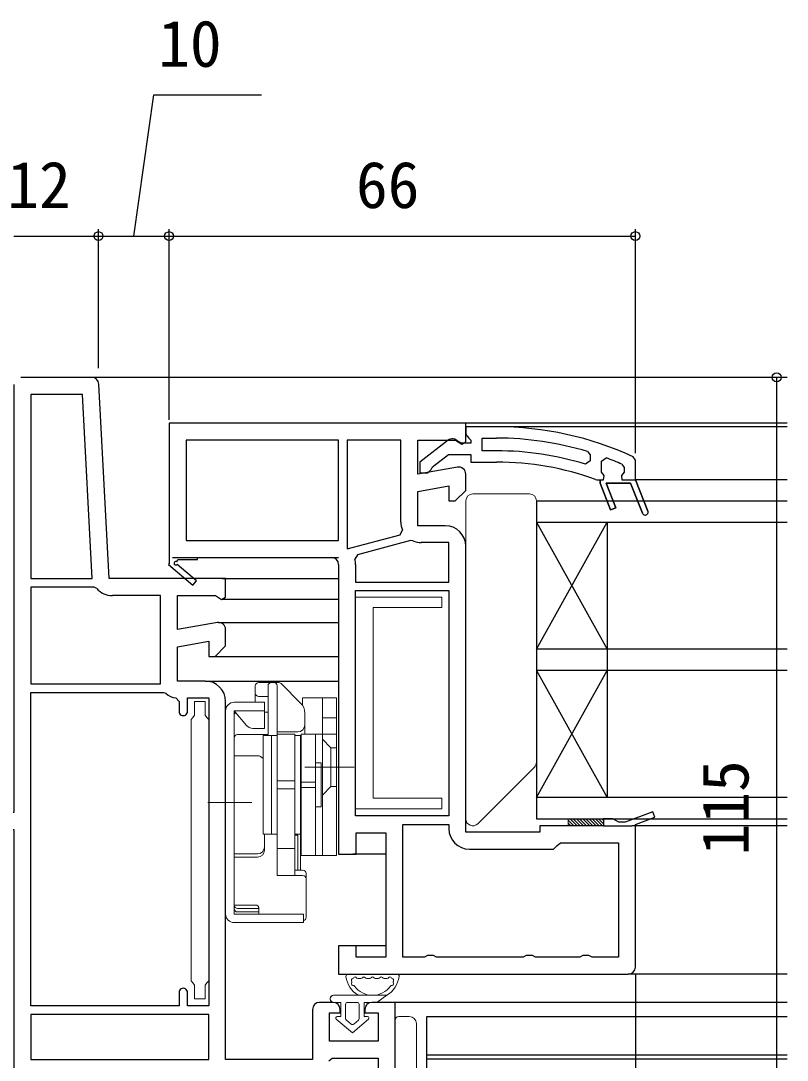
# Model space of a CAD drawing. Units: millimetres, scale not verified. Extents: x -525 to 525, y -783 to 779.
# Drawn here: x 61.2 to 169.7, y 279.6 to 426.8 of the extents above; entities that cross this region are included whole.
import ezdxf
from ezdxf.enums import TextEntityAlignment as Align

# ---------------------------------------------------------------- set-up
doc = ezdxf.new("R2010")
doc.units = ezdxf.units.MM
doc.header["$LTSCALE"] = 4
for name, color, linetype in [('0-3_YKK_11', 7, 'Continuous'), ('0-4_YKK_12', 2, 'Continuous'), ('0-7_YKK_D', 6, 'Continuous')]:
    doc.layers.add(name, color=color, linetype=linetype)
doc.layers.add('0-5_YKK_13', color=4, linetype='Continuous', lineweight=18)
doc.styles.add('ＭＳ ゴシック', font='')
doc.styles.get('ＭＳ ゴシック').set_extended_font_data('MS Gothic')

msp = doc.modelspace()

# ---------------------------------------------------------------- linework, layer by layer
at = {"layer": '0-3_YKK_11'}
for p, q in [((71.292, 376.301), (61.241, 376.301)), ((82.741, 350.801), (86.241, 350.801)), ((108.641, 349.801), (108.641, 347.301)), ((143.741, 312.801), (147.741, 312.801)), ((105.441, 287.801), (103.541, 287.801))]:
    msp.add_line(p, q, dxfattribs=at)
for points in [[(89.067, 341.586), (83.441, 340.594), (83.441, 345.401), (88.797, 345.401), (89.665, 344.859), (90.241, 345.178), (90.241, 347.801), (73.734, 347.801), (72.29, 375.353)], [(60.241, 375.301), (60.241, 314.701), (32.241, 314.701), (32.241, 311.301), (34.141, 311.301), (34.641, 311.801), (35.141, 312.301), (60.241, 312.301), (60.241, 261.301), (61.741, 261.301), (61.741, 248.801), (60.241, 248.801), (60.241, 246.301), (64.241, 246.301), (64.241, 261.301), (116.241, 261.301), (116.241, 263.101), (114.241, 263.101), (114.241, 287.801), (110.941, 287.801)], [(124.241, 369.801), (82.241, 369.801), (82.241, 349.935), (82.163, 349.801), (85.582, 346.897), (86.1, 347.506), (83.38, 349.817)], [(123.067, 363.586), (117.441, 362.594), (117.441, 367.401), (122.797, 367.401), (123.665, 366.859), (124.241, 367.179), (124.241, 369.801)], [(128.608, 369.305), (124.241, 369.305), (124.241, 368.205), (124.678, 367.709), (124.941, 367.411), (124.941, 367.005), (123.541, 367.005), (123.141, 367.205)], [(107.441, 367.401), (107.441, 352.022), (114.925, 354.028), (115.258, 354.7)], [(115.041, 355.801), (115.041, 367.401), (107.441, 367.401)], [(121.724, 367.392), (117.741, 364.28), (117.741, 362.805), (118.842, 362.805), (119.341, 363.28), (119.533, 363.65), (121.779, 365.405), (124.941, 365.405), (124.941, 364.305), (128.608, 364.305)], [(128.608, 365.905), (126.541, 365.905), (126.541, 367.705), (128.608, 367.705)], [(141.486, 365.796), (141.841, 365.318), (141.841, 364.481), (141.193, 364.004)], [(146.34, 364.01), (146.641, 363.552), (146.641, 362.879), (146.266, 362.395), (146.341, 361.805), (148.241, 361.805), (150.012, 357.353), (148.241, 361.805), (148.241, 364.587), (147.951, 365.04)], [(149.269, 357.057), (147.579, 361.305), (144.102, 361.305), (145.476, 357.853), (144.732, 357.557), (143.241, 361.305), (143.241, 361.805), (143.741, 361.805), (143.816, 362.395), (143.441, 362.879), (143.441, 362.905), (143.441, 364.44), (144.115, 364.909)], [(121.341, 355.301), (117.441, 355.301), (117.441, 360.157), (121.841, 360.933), (121.841, 358.801), (122.741, 358.801), (124.241, 360.301), (124.241, 362.601)], [(142.623, 361.835), (142.794, 361.805), (143.241, 361.805), (143.241, 361.305), (144.732, 357.557), (145.476, 357.853), (144.102, 361.305), (147.579, 361.305), (149.269, 357.057)], [(116.75, 353.157), (116.415, 353.184), (108.909, 351.173), (108.551, 350.576)], [(108.641, 347.301), (121.841, 347.301), (121.841, 352.901), (117.941, 352.901)], [(148.241, 292.801), (148.241, 312.99), (150.982, 314.027), (150.699, 314.776), (146.801, 313.301), (145.907, 313.301), (145.474, 313.551), (145.041, 313.801), (143.741, 313.801), (143.741, 312.801), (134.741, 312.801), (134.741, 311.901), (124.241, 311.901), (124.241, 352.401)], [(83.315, 350.196), (83.491, 350.501), (86.241, 350.501), (86.241, 350.801), (105.241, 350.801)], [(106.241, 349.801), (106.241, 308.801), (108.741, 308.801), (108.741, 311.801), (112.941, 311.801), (112.941, 294.201), (108.741, 294.201), (108.741, 295.801), (106.241, 295.801), (106.241, 291.801), (147.241, 291.801)], [(71.998, 346.424), (71.617, 346.601), (62.641, 346.601), (62.641, 332.901)], [(62.641, 332.901), (81.041, 332.901), (81.041, 345.401), (74.209, 345.401)], [(87.341, 333.301), (83.441, 333.301), (83.441, 338.157), (87.841, 338.933), (87.841, 336.801), (88.741, 336.801), (90.241, 338.301), (90.241, 340.601)], [(62.641, 287.301), (62.641, 331.701), (81.441, 331.701), (81.786, 331.563)], [(83.192, 330.914), (83.641, 330.417), (83.641, 329.001)], [(84.841, 329.001), (84.841, 330.901), (87.841, 330.901), (87.841, 287.301), (84.841, 287.301), (84.841, 289.201)], [(102.541, 286.801), (102.541, 279.701), (90.241, 279.701), (90.241, 330.401)], [(115.341, 294.201), (115.341, 313.001), (121.841, 313.001), (121.841, 312.401)], [(124.741, 309.501), (136.646, 309.501), (137.143, 309.951), (137.641, 310.401), (145.841, 310.401), (145.841, 294.201), (142.107, 294.201), (141.674, 294.451), (140.808, 294.451), (140.375, 294.201), (134.107, 294.201), (133.674, 294.451), (132.808, 294.451), (132.375, 294.201), (120.107, 294.201), (119.674, 294.451), (118.808, 294.451), (118.375, 294.201), (115.341, 294.201)], [(83.641, 289.201), (83.641, 287.301), (62.641, 287.301)], [(109.941, 286.801), (109.941, 286.301), (111.841, 286.301), (111.841, 282.301), (104.941, 282.301), (104.941, 286.301), (106.441, 286.301), (106.441, 286.801)], [(104.859, 279.519), (105.345, 279.901), (111.841, 279.901), (111.841, 263.701)]]:
    msp.add_lwpolyline(points, dxfattribs=at)
for points in [[(71.331, 347.801), (69.963, 373.901), (62.641, 373.901), (62.641, 347.801)], [(84.641, 353.201), (106.241, 353.201), (106.241, 367.401), (84.641, 367.401)], [(121.841, 346.101), (121.841, 314.201), (108.641, 314.201), (108.641, 346.101)], [(62.641, 279.701), (87.841, 279.701), (87.841, 286.101), (62.641, 286.101)]]:
    msp.add_lwpolyline(points, close=True, dxfattribs=at)
for centre, radius, start, end in [((71.292, 375.301), 1, 3.00003, 90), ((128.608, 323.305), 46, 65.13402, 89.99999), ((122.341, 366.605), 1, 36.86989, 128.08672), ((128.608, 323.305), 44.4, 73.13981, 90.00001), ((128.608, 323.305), 42.6, 72.81723, 90.00001), ((123.241, 362.601), 1, 0.00002, 100.00001), ((128.608, 323.305), 41, 70.01112, 90.00001), ((128.608, 323.305), 44.4, 66.46078, 69.55779), ((149.641, 357.205), 0.4, 201.69939, 21.69941), ((149.641, 357.205), 0.4, 201.69939, 21.69941), ((117.941, 355.801), 2.9, 180.00001, 202.31385), ((121.341, 352.401), 2.9, 0.00001, 89.99999), ((117.941, 355.801), 2.9, 245.74737, 270.00004), ((105.241, 349.801), 1, 0.00001, 89.99999), ((105.241, 349.801), 3.4, 0.00002, 13.17387), ((83.19, 349.979), 0.25, 60, 319.64299), ((74.209, 348.301), 2.9, 220.32022, 270.00001), ((89.241, 340.601), 1, 360, 99.99998), ((87.341, 330.401), 2.9, 0.00001, 89.99999), ((83.441, 333.301), 2.4, 226.39716, 264.0622), ((84.241, 329.001), 0.6, 179.99999, 0.00001), ((124.741, 312.401), 2.9, 180.00001, 269.99999), ((147.241, 292.801), 1, 270.00001, 359.99999), ((84.241, 289.201), 0.6, 359.99999, 180.00001), ((103.541, 286.801), 1, 90.00001, 179.99999), ((105.441, 286.801), 1, 0.00001, 89.99999), ((110.941, 286.801), 1, 90.00001, 179.99999)]:
    msp.add_arc(centre, radius, start, end, dxfattribs=at)
at = {"layer": '0-4_YKK_12'}
for p, q in [((169.741, 376.301), (71.292, 376.301)), ((169.741, 369.801), (123.767, 369.801)), ((169.741, 369.305), (128.608, 369.305)), ((169.741, 361.805), (148.241, 361.805)), ((134.241, 358.801), (169.741, 358.801)), ((134.241, 358.801), (134.241, 313.806)), ((134.241, 355.801), (169.741, 355.801)), ((134.241, 355.801), (144.241, 337.801)), ((134.241, 337.801), (144.241, 355.801)), ((144.241, 355.801), (144.241, 316.801)), ((89.741, 350.801), (106.241, 350.801)), ((89.741, 347.801), (106.241, 347.801)), ((89.741, 344.901), (106.241, 344.901)), ((89.241, 341.601), (106.241, 341.601)), ((169.741, 337.801), (134.241, 337.801)), ((88.534, 336.801), (106.241, 336.801)), ((169.741, 334.801), (134.241, 334.801)), ((134.241, 316.801), (144.241, 334.801)), ((134.241, 334.801), (144.241, 316.801)), ((87.341, 333.301), (106.241, 333.301)), ((169.741, 316.801), (134.241, 316.801)), ((134.241, 313.806), (169.741, 313.805)), ((169.741, 312.801), (147.741, 312.801)), ((112.928, 308.802), (108.241, 308.802)), ((112.94, 295.801), (108.241, 295.801)), ((169.741, 291.801), (147.241, 291.801)), ((169.741, 287.801), (113.741, 287.801)), ((169.741, 280.301), (118.741, 280.301)), ((118.741, 279.801), (169.741, 279.801))]:
    msp.add_line(p, q, dxfattribs=at)
msp.add_lwpolyline([(118.741, 270.301), (118.741, 285.801), (169.741, 285.801)], dxfattribs=at)
at = {"layer": '0-5_YKK_13'}
for p, q in [((125.241, 359.801), (133.241, 359.801)), ((124.241, 358.801), (124.241, 313.801)), ((134.241, 321.801), (134.241, 358.801)), ((97.734, 333.101), (94.941, 333.101)), ((97.734, 333.101), (94.941, 333.101)), ((100.855, 330.187), (98.087, 332.955)), ((100.855, 330.187), (98.087, 332.955)), ((94.441, 330.301), (94.441, 332.601)), ((94.441, 330.301), (94.441, 332.601)), ((96.241, 325.734), (96.241, 332.601)), ((96.241, 325.734), (96.241, 332.601)), ((97.541, 325.801), (97.541, 332.601)), ((97.541, 325.801), (97.541, 332.601)), ((96.241, 331.101), (94.941, 331.101)), ((96.241, 331.101), (94.941, 331.101)), ((105.941, 330.901), (101.141, 330.901)), ((101.141, 329.826), (101.141, 330.901)), ((105.941, 330.901), (101.141, 330.901)), ((101.141, 329.826), (101.141, 330.901)), ((103.941, 325.801), (103.941, 330.901)), ((103.941, 325.801), (103.941, 330.901)), ((105.941, 308.601), (105.941, 330.901)), ((105.941, 308.601), (105.941, 330.901)), ((90.241, 300.301), (90.241, 329.101)), ((90.241, 300.301), (90.241, 329.101)), ((91.441, 300.301), (91.441, 329.101)), ((95.741, 329.101), (91.441, 329.101)), ((91.441, 329.101), (93.179, 327.03)), ((91.441, 300.301), (91.441, 329.101)), ((95.741, 329.101), (91.441, 329.101)), ((91.441, 329.101), (93.179, 327.03)), ((91.441, 322.722), (91.441, 328.401)), ((91.441, 322.722), (91.441, 328.401)), ((96.241, 328.901), (95.741, 328.901)), ((96.241, 328.901), (95.741, 328.901)), ((101.441, 325.801), (101.441, 328.773)), ((101.441, 325.801), (101.441, 328.773)), ((105.941, 328.101), (103.941, 328.101)), ((105.941, 328.101), (103.941, 328.101)), ((96.241, 325.734), (91.941, 325.734)), ((96.241, 325.734), (91.941, 325.734)), ((95.741, 326.601), (94.098, 326.601)), ((95.741, 326.601), (94.098, 326.601)), ((95.541, 311.601), (95.541, 325.601)), ((96.741, 325.601), (95.541, 325.601)), ((95.541, 311.601), (95.541, 325.601)), ((96.741, 325.601), (95.541, 325.601)), ((96.741, 325.601), (97.541, 325.601)), ((96.741, 325.601), (96.741, 311.601)), ((96.741, 311.601), (96.741, 325.601)), ((96.741, 325.601), (97.541, 325.601)), ((96.741, 325.601), (96.741, 311.601)), ((96.741, 311.601), (96.741, 325.601)), ((100.441, 326.101), (97.541, 326.101)), ((100.441, 326.101), (97.541, 326.101)), ((97.541, 305.78), (97.541, 325.801)), ((97.541, 305.78), (97.541, 325.801)), ((97.541, 325.601), (97.541, 311.601)), ((97.541, 325.601), (97.541, 311.601)), ((100.041, 325.601), (100.841, 325.601)), ((100.041, 325.601), (100.041, 311.601)), ((100.041, 325.601), (100.841, 325.601)), ((100.041, 325.601), (100.041, 311.601)), ((100.841, 325.601), (100.841, 311.601)), ((100.841, 325.601), (100.841, 311.601)), ((105.941, 325.801), (100.941, 325.801)), ((100.941, 308.601), (100.941, 325.801)), ((105.941, 325.801), (100.941, 325.801)), ((100.941, 308.601), (100.941, 325.801)), ((102.941, 308.601), (102.941, 325.801)), ((102.941, 308.601), (102.941, 325.801)), ((103.941, 325.801), (103.941, 308.601)), ((103.941, 325.801), (103.941, 308.601)), ((105.141, 323.851), (103.941, 325.051)), ((105.141, 323.851), (103.941, 325.051)), ((105.941, 323.851), (105.141, 323.851)), ((105.141, 318.351), (105.141, 323.851)), ((105.941, 323.851), (105.141, 323.851)), ((105.141, 318.351), (105.141, 323.851)), ((94.741, 322.722), (91.441, 322.722)), ((94.741, 322.722), (91.441, 322.722)), ((100.941, 321.601), (100.841, 321.601)), ((100.941, 321.601), (100.841, 321.601)), ((108.441, 321.101), (101.441, 321.101)), ((108.441, 321.101), (101.441, 321.101)), ((103.741, 321.701), (102.941, 321.701)), ((102.941, 315.501), (102.941, 321.701)), ((103.741, 321.701), (102.941, 321.701)), ((102.941, 315.501), (102.941, 321.701)), ((103.741, 315.501), (103.741, 321.701)), ((103.741, 315.501), (103.741, 321.701)), ((133.948, 321.094), (125.948, 313.094)), ((97.541, 319.17), (100.041, 319.17)), ((97.541, 319.17), (100.041, 319.17)), ((97.541, 318.032), (100.041, 318.032)), ((97.541, 318.032), (100.041, 318.032)), ((102.941, 318.993), (100.941, 318.993)), ((102.941, 318.993), (100.941, 318.993)), ((102.941, 318.209), (100.941, 318.209)), ((102.941, 318.209), (100.941, 318.209)), ((105.141, 318.351), (103.941, 317.151)), ((105.141, 318.351), (103.941, 317.151)), ((105.941, 318.351), (105.141, 318.351)), ((105.941, 318.351), (105.141, 318.351)), ((93.941, 316.101), (87.741, 316.101)), ((93.941, 316.101), (87.741, 316.101)), ((100.941, 315.601), (100.841, 315.601)), ((100.941, 315.601), (100.841, 315.601)), ((103.741, 315.501), (102.941, 315.501)), ((103.741, 315.501), (102.941, 315.501)), ((138.741, 313.606), (139.546, 312.801)), ((138.995, 313.801), (139.995, 312.801)), ((139.444, 313.801), (140.444, 312.801)), ((139.893, 313.801), (140.893, 312.801)), ((140.342, 313.801), (141.342, 312.801)), ((140.791, 313.801), (141.791, 312.801)), ((141.24, 313.801), (142.24, 312.801)), ((141.689, 313.801), (142.689, 312.801)), ((142.138, 313.801), (143.138, 312.801)), ((142.587, 313.801), (143.587, 312.801)), ((143.036, 313.801), (143.741, 313.096)), ((143.485, 313.801), (143.741, 313.545)), ((138.741, 313.157), (139.097, 312.801)), ((96.741, 311.601), (95.541, 311.601)), ((96.741, 311.601), (95.541, 311.601)), ((95.741, 309.365), (95.741, 311.601)), ((95.741, 309.365), (95.741, 311.601)), ((96.741, 311.601), (97.541, 311.601)), ((96.741, 311.601), (97.541, 311.601)), ((97.541, 305.78), (97.541, 311.601)), ((97.541, 305.78), (97.541, 311.601)), ((100.041, 311.601), (100.841, 311.601)), ((100.041, 311.601), (100.841, 311.601)), ((100.041, 306.534), (100.041, 311.462)), ((100.041, 306.534), (100.041, 311.462)), ((100.841, 311.601), (100.841, 306.534)), ((100.841, 311.601), (100.841, 306.534)), ((100.041, 309.601), (97.541, 309.601)), ((100.041, 309.601), (97.541, 309.601)), ((94.741, 308.815), (91.441, 308.815)), ((94.741, 308.815), (91.441, 308.815)), ((94.741, 308.365), (91.441, 308.365)), ((91.441, 301.56), (91.441, 308.365)), ((94.741, 308.365), (91.441, 308.365)), ((91.441, 301.56), (91.441, 308.365)), ((105.941, 308.601), (100.941, 308.601)), ((105.941, 308.601), (100.941, 308.601)), ((101.141, 306.534), (100.041, 306.534)), ((101.141, 306.534), (100.041, 306.534)), ((101.141, 305.78), (97.541, 305.78)), ((101.141, 305.78), (97.541, 305.78)), ((101.641, 306.034), (101.641, 299.862)), ((101.641, 306.034), (101.641, 299.862)), ((91.441, 301.101), (91.441, 301.56)), ((91.441, 301.56), (94.572, 301.56)), ((91.441, 301.101), (91.441, 301.56)), ((91.441, 301.56), (94.572, 301.56)), ((91.441, 300.301), (101.241, 300.301)), ((91.441, 300.301), (101.241, 300.301)), ((94.941, 301.101), (91.941, 301.101)), ((94.941, 301.101), (91.941, 301.101)), ((94.841, 300.601), (91.941, 300.601)), ((94.841, 300.601), (91.941, 300.601)), ((94.941, 300.301), (94.941, 301.19)), ((94.941, 300.301), (94.941, 301.19)), ((101.241, 299.101), (101.241, 300.301)), ((101.241, 299.101), (101.241, 300.301)), ((91.441, 299.101), (101.241, 299.101)), ((91.441, 299.101), (101.241, 299.101)), ((114.496, 291.801), (107.568, 291.801)), ((109.4, 291.201), (108.968, 291.201)), ((110.632, 291.201), (110.2, 291.201)), ((111.864, 291.201), (111.432, 291.201)), ((113.096, 291.201), (112.664, 291.201)), ((105.531, 288.801), (113.082, 288.801)), ((106.532, 287.801), (105.532, 287.801)), ((106.532, 287.801), (105.532, 287.801)), ((106.532, 285.801), (106.532, 287.801)), ((106.532, 285.801), (106.532, 287.801)), ((107.232, 287.501), (107.232, 285.501)), ((107.232, 287.501), (107.232, 285.501)), ((108.832, 287.801), (107.532, 287.801)), ((108.832, 287.801), (107.532, 287.801)), ((109.132, 285.501), (109.132, 287.501)), ((109.132, 285.501), (109.132, 287.501)), ((109.832, 287.801), (109.832, 285.801)), ((111.632, 287.801), (109.832, 287.801)), ((109.832, 285.801), (109.832, 287.801)), ((111.632, 287.801), (109.832, 287.801)), ((106.034, 285.801), (106.532, 285.801)), ((106.532, 285.801), (106.034, 285.801)), ((109.832, 285.801), (110.33, 285.801)), ((110.33, 285.801), (109.832, 285.801)), ((114.741, 285.801), (116.241, 285.801)), ((108.182, 283.501), (105.903, 285.445)), ((108.182, 283.501), (105.903, 285.445)), ((107.338, 285.273), (107.988, 284.719)), ((107.988, 284.719), (107.338, 285.273)), ((110.461, 285.445), (108.182, 283.501)), ((108.182, 283.501), (110.461, 285.445)), ((108.377, 284.719), (109.027, 285.273)), ((108.377, 284.719), (109.027, 285.273)), ((114.241, 284.801), (114.241, 285.301)), ((114.241, 264.301), (114.241, 284.801)), ((117.241, 284.801), (117.241, 264.301))]:
    msp.add_line(p, q, dxfattribs=at)
for points in [[(108.641, 345.201), (108.641, 315.201), (120.841, 315.201), (120.841, 316.701), (111.141, 316.701), (111.141, 343.701), (120.841, 343.701), (120.841, 345.201)], [(87.84, 327.859), (87.84, 290.843), (87.59, 290.547), (87.34, 290.251), (87.34, 288.301), (85.84, 288.301), (85.84, 290.251), (85.59, 290.547), (85.34, 290.843), (85.34, 327.859), (85.59, 328.155), (85.84, 328.451), (85.84, 330.401), (87.34, 330.401), (87.34, 328.451), (87.59, 328.155)], [(138.741, 313.801), (138.741, 312.801), (143.741, 312.801), (143.741, 313.801)]]:
    msp.add_lwpolyline(points, close=True, dxfattribs=at)
for points in [[(95.741, 326.601), (95.741, 330.301), (91.441, 330.301)], [(95.741, 326.601), (95.741, 330.301), (91.441, 330.301)], [(97.541, 325.801), (100.041, 325.801), (100.041, 305.78)], [(97.541, 325.801), (100.041, 325.801), (100.041, 305.78)], [(100.441, 306.534), (100.441, 311.462), (100.041, 311.462)], [(100.441, 306.534), (100.441, 311.462), (100.041, 311.462)], [(94.572, 301.559), (94.611, 301.557), (94.664, 301.544), (94.725, 301.519), (94.785, 301.48), (94.839, 301.429), (94.883, 301.369), (94.916, 301.303), (94.935, 301.234), (94.94, 301.17)], [(94.572, 301.559), (94.611, 301.557), (94.664, 301.544), (94.725, 301.519), (94.785, 301.48), (94.839, 301.429), (94.883, 301.369), (94.916, 301.303), (94.935, 301.234), (94.94, 301.17)], [(113.082, 288.801), (111.632, 287.801), (113.082, 288.801)]]:
    msp.add_lwpolyline(points, dxfattribs=at)
for centre, radius, start, end in [((125.241, 358.801), 1, 90, 180), ((133.241, 358.801), 1, 0, 90), ((94.941, 332.601), 0.5, 90, 180), ((94.941, 332.601), 0.5, 90, 180), ((96.741, 332.601), 0.5, 90, 180), ((96.741, 332.601), 0.5, 90, 180), ((97.041, 332.601), 0.5, 0, 90), ((97.041, 332.601), 0.5, 0, 90), ((97.734, 332.601), 0.5, 45, 90), ((97.734, 332.601), 0.5, 45, 90), ((94.941, 331.601), 0.5, 180, 270), ((94.941, 331.601), 0.5, 180, 270), ((91.441, 329.101), 1.2, 90, 180), ((91.441, 329.101), 1.2, 90, 180), ((99.441, 328.773), 2, 0, 45), ((99.441, 328.773), 2, 0, 45), ((91.941, 328.401), 0.5, 122.3074, 180), ((91.941, 328.401), 0.5, 122.3074, 180), ((94.098, 327.801), 1.2, 220, 270), ((94.098, 327.801), 1.2, 220, 270), ((100.441, 327.101), 1, 270, 0), ((100.441, 327.101), 1, 270, 0), ((91.941, 325.234), 0.5, 90, 180), ((91.941, 325.234), 0.5, 90, 180), ((94.741, 321.722), 1, 36.8699, 90), ((94.741, 321.722), 1, 36.8699, 90), ((133.241, 321.801), 1, 315, 0), ((125.241, 313.801), 1, 180, 315), ((100.441, 312.401), 1, 293.57818, 300), ((100.441, 312.401), 1, 293.57818, 300), ((94.741, 309.815), 1, 270, 0), ((94.741, 309.815), 1, 270, 0), ((94.741, 309.365), 1, 270, 0), ((94.741, 309.365), 1, 270, 0), ((101.141, 306.034), 0.5, 0, 90), ((101.141, 306.034), 0.5, 0, 90), ((101.141, 305.28), 0.5, 0, 90), ((101.141, 305.28), 0.5, 0, 90), ((91.441, 300.301), 1.2, 180, 270), ((91.441, 300.301), 1.2, 180, 270), ((91.941, 301.101), 0.5, 180, 270), ((91.941, 301.101), 0.5, 180, 270), ((91.941, 301.601), 0.5, 184.75484, 270), ((91.941, 301.601), 0.5, 184.75484, 270), ((94.841, 301.101), 0.5, 270, 281.53696), ((94.841, 301.101), 0.5, 270, 281.53696), ((101.141, 299.862), 0.5, 281.53696, 0), ((101.141, 299.862), 0.5, 281.53696, 0), ((107.568, 291.501), 0.3, 90, 188.20609), ((111.032, 292.001), 3.8, 188.20609, 237.36313), ((111.032, 292.001), 3.8, 302.63687, 351.79391), ((114.496, 291.501), 0.3, 351.79391, 90), ((108.349, 290.901), 0.3, 110.02209, 202.28177), ((108.261, 290.401), 0.2, 153.36701, 266.63299), ((111.032, 292.001), 3.2, 202.28177, 203.14776), ((107.814, 290.625), 0.3, 333.36701, 23.14776), ((108.143, 291.465), 0.3, 290.02209, 328.16514), ((108.232, 289.902), 0.3, 36.85224, 86.63299), ((108.568, 291.201), 0.2, 36.8699, 148.16514), ((111.032, 292.001), 3.2, 216.85224, 323.14776), ((108.968, 291.501), 0.3, 216.8699, 270), ((109.4, 291.501), 0.3, 270, 323.1301), ((109.8, 291.201), 0.2, 36.8699, 143.1301), ((110.2, 291.501), 0.3, 216.8699, 270), ((110.632, 291.501), 0.3, 270, 323.1301), ((111.032, 291.201), 0.2, 36.8699, 143.1301), ((111.432, 291.501), 0.3, 216.8699, 270), ((111.864, 291.501), 0.3, 270, 323.1301), ((112.264, 291.201), 0.2, 36.8699, 143.1301), ((112.664, 291.501), 0.3, 216.8699, 270), ((113.096, 291.501), 0.3, 270, 323.1301), ((113.496, 291.201), 0.2, 31.83486, 143.1301), ((113.833, 289.902), 0.3, 93.36701, 143.14776), ((113.921, 291.465), 0.3, 211.83486, 249.97791), ((113.804, 290.401), 0.2, 273.36701, 26.63299), ((113.716, 290.901), 0.3, 337.71823, 69.97791), ((114.251, 290.625), 0.3, 156.85224, 206.63299), ((111.032, 292.001), 3.2, 336.85224, 337.71823), ((105.531, 288.301), 0.5, 90.11462, 269.88538), ((105.532, 288.301), 0.5, 89.88541, 270), ((105.532, 288.301), 0.5, 269.88533, 269.99998), ((107.532, 287.501), 0.3, 90, 180), ((107.532, 287.501), 0.3, 90, 180), ((108.832, 287.501), 0.3, 0, 90), ((108.832, 287.501), 0.3, 0, 90), ((106.034, 285.599), 0.202, 90, 229.53619), ((106.034, 285.599), 0.202, 90, 229.53619), ((110.33, 285.599), 0.202, 310.46378, 89.99997), ((110.33, 285.599), 0.202, 310.46381, 90), ((114.741, 285.301), 0.5, 90, 180), ((116.241, 284.801), 1, 0, 90), ((107.532, 285.501), 0.3, 180, 229.53619), ((107.532, 285.501), 0.3, 180, 229.53619), ((108.182, 284.947), 0.3, 229.53619, 310.46381), ((108.182, 284.947), 0.3, 229.53619, 310.46381), ((108.832, 285.501), 0.3, 310.46381, 0), ((108.832, 285.501), 0.3, 310.46381, 0)]:
    msp.add_arc(centre, radius, start, end, dxfattribs=at)
at = {"layer": '0-7_YKK_D'}
for p, q in [((60.241, 396.301), (72.241, 396.301)), ((72.241, 377.601), (72.241, 397.301)), ((72.241, 377.601), (72.241, 397.301)), ((72.241, 396.301), (82.241, 396.301)), ((82.241, 370.301), (82.241, 397.301)), ((82.241, 370.301), (82.241, 397.301)), ((82.241, 396.301), (148.241, 396.301)), ((148.241, 365.587), (148.241, 397.301)), ((168.241, 376.301), (168.241, 261.301)), ((148.241, 291.801), (148.241, 77.3))]:
    msp.add_line(p, q, dxfattribs=at)
msp.add_lwpolyline([(77.241, 396.301), (80.078, 416.301), (95.328, 416.301)], dxfattribs=at)
for centre in [(72.241, 396.301), (72.241, 396.301), (82.241, 396.301), (82.241, 396.301), (148.241, 396.301), (168.241, 376.301)]:
    msp.add_circle(centre, 0.637, dxfattribs=at)

# ---------------------------------------------------------------- texts
at = {"layer": '0-7_YKK_D', "style": 'ＭＳ ゴシック'}
for s, p in [('10', (80.697, 418.301)), ('12', (59.337, 398.301)), ('66', (108.695, 398.301))]:
    msp.add_text(s, height=6.598, dxfattribs=at).set_placement(p, align=Align.BOTTOM_LEFT)
msp.add_text('115', height=6.598, rotation=90, dxfattribs=at).set_placement((166.241, 308.625), align=Align.BOTTOM_LEFT)

doc.saveas('drawing.dxf')
